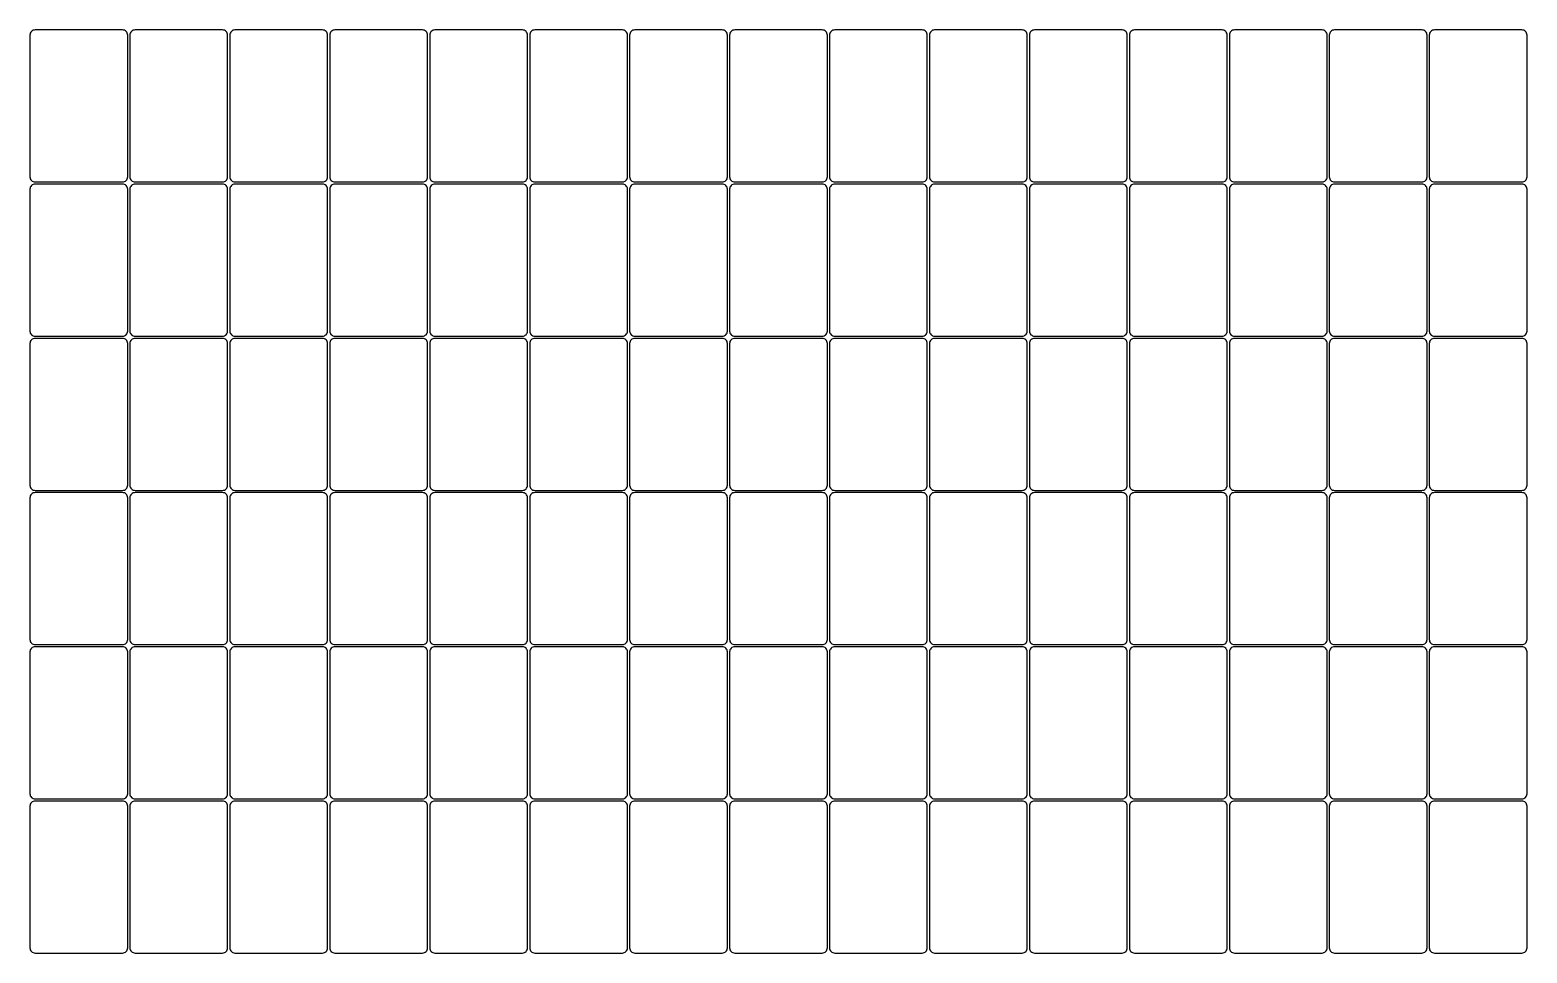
# Model space of a CAD drawing. Header units: inches. Extents: x 0.8 to 35.2, y -22.6 to -1.4.
import ezdxf

# ---------------------------------------------------------------- set-up
doc = ezdxf.new("R2010")
doc.units = ezdxf.units.IN

msp = doc.modelspace()

# ---------------------------------------------------------------- linework, layer by layer
for points in [[(2.905, -4.873, 0.414214), (3.023, -4.755), (3.023, -1.491, 0.414214), (2.905, -1.373), (0.891, -1.373, 0.414214), (0.773, -1.491), (0.773, -4.755, 0.414214), (0.891, -4.873)], [(5.205, -4.873, 0.414214), (5.323, -4.755), (5.323, -1.491, 0.414214), (5.205, -1.373), (3.191, -1.373, 0.414214), (3.073, -1.491), (3.073, -4.755, 0.414214), (3.191, -4.873)], [(7.505, -4.873, 0.414214), (7.623, -4.755), (7.623, -1.491, 0.414214), (7.505, -1.373), (5.491, -1.373, 0.414214), (5.373, -1.491), (5.373, -4.755, 0.414214), (5.491, -4.873)], [(9.805, -4.873, 0.414214), (9.923, -4.755), (9.923, -1.491, 0.414214), (9.805, -1.373), (7.791, -1.373, 0.414214), (7.673, -1.491), (7.673, -4.755, 0.414214), (7.791, -4.873)], [(12.105, -4.873, 0.414214), (12.223, -4.755), (12.223, -1.491, 0.414214), (12.105, -1.373), (10.091, -1.373, 0.414214), (9.973, -1.491), (9.973, -4.755, 0.414214), (10.091, -4.873)], [(14.405, -4.873, 0.414214), (14.523, -4.755), (14.523, -1.491, 0.414214), (14.405, -1.373), (12.391, -1.373, 0.414214), (12.273, -1.491), (12.273, -4.755, 0.414214), (12.391, -4.873)], [(16.705, -4.873, 0.414214), (16.823, -4.755), (16.823, -1.491, 0.414214), (16.705, -1.373), (14.691, -1.373, 0.414214), (14.573, -1.491), (14.573, -4.755, 0.414214), (14.691, -4.873)], [(19.005, -4.873, 0.414214), (19.123, -4.755), (19.123, -1.491, 0.414214), (19.005, -1.373), (16.991, -1.373, 0.414214), (16.873, -1.491), (16.873, -4.755, 0.414214), (16.991, -4.873)], [(21.305, -4.873, 0.414214), (21.423, -4.755), (21.423, -1.491, 0.414214), (21.305, -1.373), (19.291, -1.373, 0.414214), (19.173, -1.491), (19.173, -4.755, 0.414214), (19.291, -4.873)], [(23.605, -4.873, 0.414214), (23.723, -4.755), (23.723, -1.491, 0.414214), (23.605, -1.373), (21.591, -1.373, 0.414214), (21.473, -1.491), (21.473, -4.755, 0.414214), (21.591, -4.873)], [(25.905, -4.873, 0.414214), (26.023, -4.755), (26.023, -1.491, 0.414214), (25.905, -1.373), (23.891, -1.373, 0.414214), (23.773, -1.491), (23.773, -4.755, 0.414214), (23.891, -4.873)], [(28.205, -4.873, 0.414214), (28.323, -4.755), (28.323, -1.491, 0.414214), (28.205, -1.373), (26.191, -1.373, 0.414214), (26.073, -1.491), (26.073, -4.755, 0.414214), (26.191, -4.873)], [(30.505, -4.873, 0.414214), (30.623, -4.755), (30.623, -1.491, 0.414214), (30.505, -1.373), (28.491, -1.373, 0.414214), (28.373, -1.491), (28.373, -4.755, 0.414214), (28.491, -4.873)], [(32.805, -4.873, 0.414214), (32.923, -4.755), (32.923, -1.491, 0.414214), (32.805, -1.373), (30.791, -1.373, 0.414214), (30.673, -1.491), (30.673, -4.755, 0.414214), (30.791, -4.873)], [(35.105, -4.873, 0.414214), (35.223, -4.755), (35.223, -1.491, 0.414214), (35.105, -1.373), (33.091, -1.373, 0.414214), (32.973, -1.491), (32.973, -4.755, 0.414214), (33.091, -4.873)], [(2.905, -8.423, 0.414214), (3.023, -8.305), (3.023, -5.041, 0.414214), (2.905, -4.923), (0.891, -4.923, 0.414214), (0.773, -5.041), (0.773, -8.305, 0.414214), (0.891, -8.423)], [(5.205, -8.423, 0.414214), (5.323, -8.305), (5.323, -5.041, 0.414214), (5.205, -4.923), (3.191, -4.923, 0.414214), (3.073, -5.041), (3.073, -8.305, 0.414214), (3.191, -8.423)], [(7.505, -8.423, 0.414214), (7.623, -8.305), (7.623, -5.041, 0.414214), (7.505, -4.923), (5.491, -4.923, 0.414214), (5.373, -5.041), (5.373, -8.305, 0.414214), (5.491, -8.423)], [(9.805, -8.423, 0.414214), (9.923, -8.305), (9.923, -5.041, 0.414214), (9.805, -4.923), (7.791, -4.923, 0.414214), (7.673, -5.041), (7.673, -8.305, 0.414214), (7.791, -8.423)], [(12.105, -8.423, 0.414214), (12.223, -8.305), (12.223, -5.041, 0.414214), (12.105, -4.923), (10.091, -4.923, 0.414214), (9.973, -5.041), (9.973, -8.305, 0.414214), (10.091, -8.423)], [(14.405, -8.423, 0.414214), (14.523, -8.305), (14.523, -5.041, 0.414214), (14.405, -4.923), (12.391, -4.923, 0.414214), (12.273, -5.041), (12.273, -8.305, 0.414214), (12.391, -8.423)], [(16.705, -8.423, 0.414214), (16.823, -8.305), (16.823, -5.041, 0.414214), (16.705, -4.923), (14.691, -4.923, 0.414214), (14.573, -5.041), (14.573, -8.305, 0.414214), (14.691, -8.423)], [(19.005, -8.423, 0.414214), (19.123, -8.305), (19.123, -5.041, 0.414214), (19.005, -4.923), (16.991, -4.923, 0.414214), (16.873, -5.041), (16.873, -8.305, 0.414214), (16.991, -8.423)], [(21.305, -8.423, 0.414214), (21.423, -8.305), (21.423, -5.041, 0.414214), (21.305, -4.923), (19.291, -4.923, 0.414214), (19.173, -5.041), (19.173, -8.305, 0.414214), (19.291, -8.423)], [(23.605, -8.423, 0.414214), (23.723, -8.305), (23.723, -5.041, 0.414214), (23.605, -4.923), (21.591, -4.923, 0.414214), (21.473, -5.041), (21.473, -8.305, 0.414214), (21.591, -8.423)], [(25.905, -8.423, 0.414214), (26.023, -8.305), (26.023, -5.041, 0.414214), (25.905, -4.923), (23.891, -4.923, 0.414214), (23.773, -5.041), (23.773, -8.305, 0.414214), (23.891, -8.423)], [(28.205, -8.423, 0.414214), (28.323, -8.305), (28.323, -5.041, 0.414214), (28.205, -4.923), (26.191, -4.923, 0.414214), (26.073, -5.041), (26.073, -8.305, 0.414214), (26.191, -8.423)], [(30.505, -8.423, 0.414214), (30.623, -8.305), (30.623, -5.041, 0.414214), (30.505, -4.923), (28.491, -4.923, 0.414214), (28.373, -5.041), (28.373, -8.305, 0.414214), (28.491, -8.423)], [(32.805, -8.423, 0.414214), (32.923, -8.305), (32.923, -5.041, 0.414214), (32.805, -4.923), (30.791, -4.923, 0.414214), (30.673, -5.041), (30.673, -8.305, 0.414214), (30.791, -8.423)], [(35.105, -8.423, 0.414214), (35.223, -8.305), (35.223, -5.041, 0.414214), (35.105, -4.923), (33.091, -4.923, 0.414214), (32.973, -5.041), (32.973, -8.305, 0.414214), (33.091, -8.423)], [(2.905, -11.973, 0.414214), (3.023, -11.855), (3.023, -8.591, 0.414214), (2.905, -8.473), (0.891, -8.473, 0.414214), (0.773, -8.591), (0.773, -11.855, 0.414214), (0.891, -11.973)], [(5.205, -11.973, 0.414214), (5.323, -11.855), (5.323, -8.591, 0.414214), (5.205, -8.473), (3.191, -8.473, 0.414214), (3.073, -8.591), (3.073, -11.855, 0.414214), (3.191, -11.973)], [(7.505, -11.973, 0.414214), (7.623, -11.855), (7.623, -8.591, 0.414214), (7.505, -8.473), (5.491, -8.473, 0.414214), (5.373, -8.591), (5.373, -11.855, 0.414214), (5.491, -11.973)], [(9.805, -11.973, 0.414214), (9.923, -11.855), (9.923, -8.591, 0.414214), (9.805, -8.473), (7.791, -8.473, 0.414214), (7.673, -8.591), (7.673, -11.855, 0.414214), (7.791, -11.973)], [(12.105, -11.973, 0.414214), (12.223, -11.855), (12.223, -8.591, 0.414214), (12.105, -8.473), (10.091, -8.473, 0.414214), (9.973, -8.591), (9.973, -11.855, 0.414214), (10.091, -11.973)], [(14.405, -11.973, 0.414214), (14.523, -11.855), (14.523, -8.591, 0.414214), (14.405, -8.473), (12.391, -8.473, 0.414214), (12.273, -8.591), (12.273, -11.855, 0.414214), (12.391, -11.973)], [(16.705, -11.973, 0.414214), (16.823, -11.855), (16.823, -8.591, 0.414214), (16.705, -8.473), (14.691, -8.473, 0.414214), (14.573, -8.591), (14.573, -11.855, 0.414214), (14.691, -11.973)], [(19.005, -11.973, 0.414214), (19.123, -11.855), (19.123, -8.591, 0.414214), (19.005, -8.473), (16.991, -8.473, 0.414214), (16.873, -8.591), (16.873, -11.855, 0.414214), (16.991, -11.973)], [(21.305, -11.973, 0.414214), (21.423, -11.855), (21.423, -8.591, 0.414214), (21.305, -8.473), (19.291, -8.473, 0.414214), (19.173, -8.591), (19.173, -11.855, 0.414214), (19.291, -11.973)], [(23.605, -11.973, 0.414214), (23.723, -11.855), (23.723, -8.591, 0.414214), (23.605, -8.473), (21.591, -8.473, 0.414214), (21.473, -8.591), (21.473, -11.855, 0.414214), (21.591, -11.973)], [(25.905, -11.973, 0.414214), (26.023, -11.855), (26.023, -8.591, 0.414214), (25.905, -8.473), (23.891, -8.473, 0.414214), (23.773, -8.591), (23.773, -11.855, 0.414214), (23.891, -11.973)], [(28.205, -11.973, 0.414214), (28.323, -11.855), (28.323, -8.591, 0.414214), (28.205, -8.473), (26.191, -8.473, 0.414214), (26.073, -8.591), (26.073, -11.855, 0.414214), (26.191, -11.973)], [(30.505, -11.973, 0.414214), (30.623, -11.855), (30.623, -8.591, 0.414214), (30.505, -8.473), (28.491, -8.473, 0.414214), (28.373, -8.591), (28.373, -11.855, 0.414214), (28.491, -11.973)], [(32.805, -11.973, 0.414214), (32.923, -11.855), (32.923, -8.591, 0.414214), (32.805, -8.473), (30.791, -8.473, 0.414214), (30.673, -8.591), (30.673, -11.855, 0.414214), (30.791, -11.973)], [(35.105, -11.973, 0.414214), (35.223, -11.855), (35.223, -8.591, 0.414214), (35.105, -8.473), (33.091, -8.473, 0.414214), (32.973, -8.591), (32.973, -11.855, 0.414214), (33.091, -11.973)], [(2.905, -15.523, 0.414214), (3.023, -15.405), (3.023, -12.141, 0.414214), (2.905, -12.023), (0.891, -12.023, 0.414214), (0.773, -12.141), (0.773, -15.405, 0.414214), (0.891, -15.523)], [(5.205, -15.523, 0.414214), (5.323, -15.405), (5.323, -12.141, 0.414214), (5.205, -12.023), (3.191, -12.023, 0.414214), (3.073, -12.141), (3.073, -15.405, 0.414214), (3.191, -15.523)], [(7.505, -15.523, 0.414214), (7.623, -15.405), (7.623, -12.141, 0.414214), (7.505, -12.023), (5.491, -12.023, 0.414214), (5.373, -12.141), (5.373, -15.405, 0.414214), (5.491, -15.523)], [(9.805, -15.523, 0.414214), (9.923, -15.405), (9.923, -12.141, 0.414214), (9.805, -12.023), (7.791, -12.023, 0.414214), (7.673, -12.141), (7.673, -15.405, 0.414214), (7.791, -15.523)], [(12.105, -15.523, 0.414214), (12.223, -15.405), (12.223, -12.141, 0.414214), (12.105, -12.023), (10.091, -12.023, 0.414214), (9.973, -12.141), (9.973, -15.405, 0.414214), (10.091, -15.523)], [(14.405, -15.523, 0.414214), (14.523, -15.405), (14.523, -12.141, 0.414214), (14.405, -12.023), (12.391, -12.023, 0.414214), (12.273, -12.141), (12.273, -15.405, 0.414214), (12.391, -15.523)], [(16.705, -15.523, 0.414214), (16.823, -15.405), (16.823, -12.141, 0.414214), (16.705, -12.023), (14.691, -12.023, 0.414214), (14.573, -12.141), (14.573, -15.405, 0.414214), (14.691, -15.523)], [(19.005, -15.523, 0.414214), (19.123, -15.405), (19.123, -12.141, 0.414214), (19.005, -12.023), (16.991, -12.023, 0.414214), (16.873, -12.141), (16.873, -15.405, 0.414214), (16.991, -15.523)], [(21.305, -15.523, 0.414214), (21.423, -15.405), (21.423, -12.141, 0.414214), (21.305, -12.023), (19.291, -12.023, 0.414214), (19.173, -12.141), (19.173, -15.405, 0.414214), (19.291, -15.523)], [(23.605, -15.523, 0.414214), (23.723, -15.405), (23.723, -12.141, 0.414214), (23.605, -12.023), (21.591, -12.023, 0.414214), (21.473, -12.141), (21.473, -15.405, 0.414214), (21.591, -15.523)], [(25.905, -15.523, 0.414214), (26.023, -15.405), (26.023, -12.141, 0.414214), (25.905, -12.023), (23.891, -12.023, 0.414214), (23.773, -12.141), (23.773, -15.405, 0.414214), (23.891, -15.523)], [(28.205, -15.523, 0.414214), (28.323, -15.405), (28.323, -12.141, 0.414214), (28.205, -12.023), (26.191, -12.023, 0.414214), (26.073, -12.141), (26.073, -15.405, 0.414214), (26.191, -15.523)], [(30.505, -15.523, 0.414214), (30.623, -15.405), (30.623, -12.141, 0.414214), (30.505, -12.023), (28.491, -12.023, 0.414214), (28.373, -12.141), (28.373, -15.405, 0.414214), (28.491, -15.523)], [(32.805, -15.523, 0.414214), (32.923, -15.405), (32.923, -12.141, 0.414214), (32.805, -12.023), (30.791, -12.023, 0.414214), (30.673, -12.141), (30.673, -15.405, 0.414214), (30.791, -15.523)], [(35.105, -15.523, 0.414214), (35.223, -15.405), (35.223, -12.141, 0.414214), (35.105, -12.023), (33.091, -12.023, 0.414214), (32.973, -12.141), (32.973, -15.405, 0.414214), (33.091, -15.523)], [(2.905, -19.073, 0.414214), (3.023, -18.955), (3.023, -15.691, 0.414214), (2.905, -15.573), (0.891, -15.573, 0.414214), (0.773, -15.691), (0.773, -18.955, 0.414214), (0.891, -19.073)], [(5.205, -19.073, 0.414214), (5.323, -18.955), (5.323, -15.691, 0.414214), (5.205, -15.573), (3.191, -15.573, 0.414214), (3.073, -15.691), (3.073, -18.955, 0.414214), (3.191, -19.073)], [(7.505, -19.073, 0.414214), (7.623, -18.955), (7.623, -15.691, 0.414214), (7.505, -15.573), (5.491, -15.573, 0.414214), (5.373, -15.691), (5.373, -18.955, 0.414214), (5.491, -19.073)], [(9.805, -19.073, 0.414214), (9.923, -18.955), (9.923, -15.691, 0.414214), (9.805, -15.573), (7.791, -15.573, 0.414214), (7.673, -15.691), (7.673, -18.955, 0.414214), (7.791, -19.073)], [(12.105, -19.073, 0.414214), (12.223, -18.955), (12.223, -15.691, 0.414214), (12.105, -15.573), (10.091, -15.573, 0.414214), (9.973, -15.691), (9.973, -18.955, 0.414214), (10.091, -19.073)], [(14.405, -19.073, 0.414214), (14.523, -18.955), (14.523, -15.691, 0.414214), (14.405, -15.573), (12.391, -15.573, 0.414214), (12.273, -15.691), (12.273, -18.955, 0.414214), (12.391, -19.073)], [(16.705, -19.073, 0.414214), (16.823, -18.955), (16.823, -15.691, 0.414214), (16.705, -15.573), (14.691, -15.573, 0.414214), (14.573, -15.691), (14.573, -18.955, 0.414214), (14.691, -19.073)], [(19.005, -19.073, 0.414214), (19.123, -18.955), (19.123, -15.691, 0.414214), (19.005, -15.573), (16.991, -15.573, 0.414214), (16.873, -15.691), (16.873, -18.955, 0.414214), (16.991, -19.073)], [(21.305, -19.073, 0.414214), (21.423, -18.955), (21.423, -15.691, 0.414214), (21.305, -15.573), (19.291, -15.573, 0.414214), (19.173, -15.691), (19.173, -18.955, 0.414214), (19.291, -19.073)], [(23.605, -19.073, 0.414214), (23.723, -18.955), (23.723, -15.691, 0.414214), (23.605, -15.573), (21.591, -15.573, 0.414214), (21.473, -15.691), (21.473, -18.955, 0.414214), (21.591, -19.073)], [(25.905, -19.073, 0.414214), (26.023, -18.955), (26.023, -15.691, 0.414214), (25.905, -15.573), (23.891, -15.573, 0.414214), (23.773, -15.691), (23.773, -18.955, 0.414214), (23.891, -19.073)], [(28.205, -19.073, 0.414214), (28.323, -18.955), (28.323, -15.691, 0.414214), (28.205, -15.573), (26.191, -15.573, 0.414214), (26.073, -15.691), (26.073, -18.955, 0.414214), (26.191, -19.073)], [(30.505, -19.073, 0.414214), (30.623, -18.955), (30.623, -15.691, 0.414214), (30.505, -15.573), (28.491, -15.573, 0.414214), (28.373, -15.691), (28.373, -18.955, 0.414214), (28.491, -19.073)], [(32.805, -19.073, 0.414214), (32.923, -18.955), (32.923, -15.691, 0.414214), (32.805, -15.573), (30.791, -15.573, 0.414214), (30.673, -15.691), (30.673, -18.955, 0.414214), (30.791, -19.073)], [(35.105, -19.073, 0.414214), (35.223, -18.955), (35.223, -15.691, 0.414214), (35.105, -15.573), (33.091, -15.573, 0.414214), (32.973, -15.691), (32.973, -18.955, 0.414214), (33.091, -19.073)], [(2.905, -22.623, 0.414214), (3.023, -22.505), (3.023, -19.241, 0.414214), (2.905, -19.123), (0.891, -19.123, 0.414214), (0.773, -19.241), (0.773, -22.505, 0.414214), (0.891, -22.623)], [(5.205, -22.623, 0.414214), (5.323, -22.505), (5.323, -19.241, 0.414214), (5.205, -19.123), (3.191, -19.123, 0.414214), (3.073, -19.241), (3.073, -22.505, 0.414214), (3.191, -22.623)], [(7.505, -22.623, 0.414214), (7.623, -22.505), (7.623, -19.241, 0.414214), (7.505, -19.123), (5.491, -19.123, 0.414214), (5.373, -19.241), (5.373, -22.505, 0.414214), (5.491, -22.623)], [(9.805, -22.623, 0.414214), (9.923, -22.505), (9.923, -19.241, 0.414214), (9.805, -19.123), (7.791, -19.123, 0.414214), (7.673, -19.241), (7.673, -22.505, 0.414214), (7.791, -22.623)], [(12.105, -22.623, 0.414214), (12.223, -22.505), (12.223, -19.241, 0.414214), (12.105, -19.123), (10.091, -19.123, 0.414214), (9.973, -19.241), (9.973, -22.505, 0.414214), (10.091, -22.623)], [(14.405, -22.623, 0.414214), (14.523, -22.505), (14.523, -19.241, 0.414214), (14.405, -19.123), (12.391, -19.123, 0.414214), (12.273, -19.241), (12.273, -22.505, 0.414214), (12.391, -22.623)], [(16.705, -22.623, 0.414214), (16.823, -22.505), (16.823, -19.241, 0.414214), (16.705, -19.123), (14.691, -19.123, 0.414214), (14.573, -19.241), (14.573, -22.505, 0.414214), (14.691, -22.623)], [(19.005, -22.623, 0.414214), (19.123, -22.505), (19.123, -19.241, 0.414214), (19.005, -19.123), (16.991, -19.123, 0.414214), (16.873, -19.241), (16.873, -22.505, 0.414214), (16.991, -22.623)], [(21.305, -22.623, 0.414214), (21.423, -22.505), (21.423, -19.241, 0.414214), (21.305, -19.123), (19.291, -19.123, 0.414214), (19.173, -19.241), (19.173, -22.505, 0.414214), (19.291, -22.623)], [(23.605, -22.623, 0.414214), (23.723, -22.505), (23.723, -19.241, 0.414214), (23.605, -19.123), (21.591, -19.123, 0.414214), (21.473, -19.241), (21.473, -22.505, 0.414214), (21.591, -22.623)], [(25.905, -22.623, 0.414214), (26.023, -22.505), (26.023, -19.241, 0.414214), (25.905, -19.123), (23.891, -19.123, 0.414214), (23.773, -19.241), (23.773, -22.505, 0.414214), (23.891, -22.623)], [(28.205, -22.623, 0.414214), (28.323, -22.505), (28.323, -19.241, 0.414214), (28.205, -19.123), (26.191, -19.123, 0.414214), (26.073, -19.241), (26.073, -22.505, 0.414214), (26.191, -22.623)], [(30.505, -22.623, 0.414214), (30.623, -22.505), (30.623, -19.241, 0.414214), (30.505, -19.123), (28.491, -19.123, 0.414214), (28.373, -19.241), (28.373, -22.505, 0.414214), (28.491, -22.623)], [(32.805, -22.623, 0.414214), (32.923, -22.505), (32.923, -19.241, 0.414214), (32.805, -19.123), (30.791, -19.123, 0.414214), (30.673, -19.241), (30.673, -22.505, 0.414214), (30.791, -22.623)], [(35.105, -22.623, 0.414214), (35.223, -22.505), (35.223, -19.241, 0.414214), (35.105, -19.123), (33.091, -19.123, 0.414214), (32.973, -19.241), (32.973, -22.505, 0.414214), (33.091, -22.623)]]:
    msp.add_lwpolyline(points, format="xyb", close=True)

doc.saveas('drawing.dxf')
